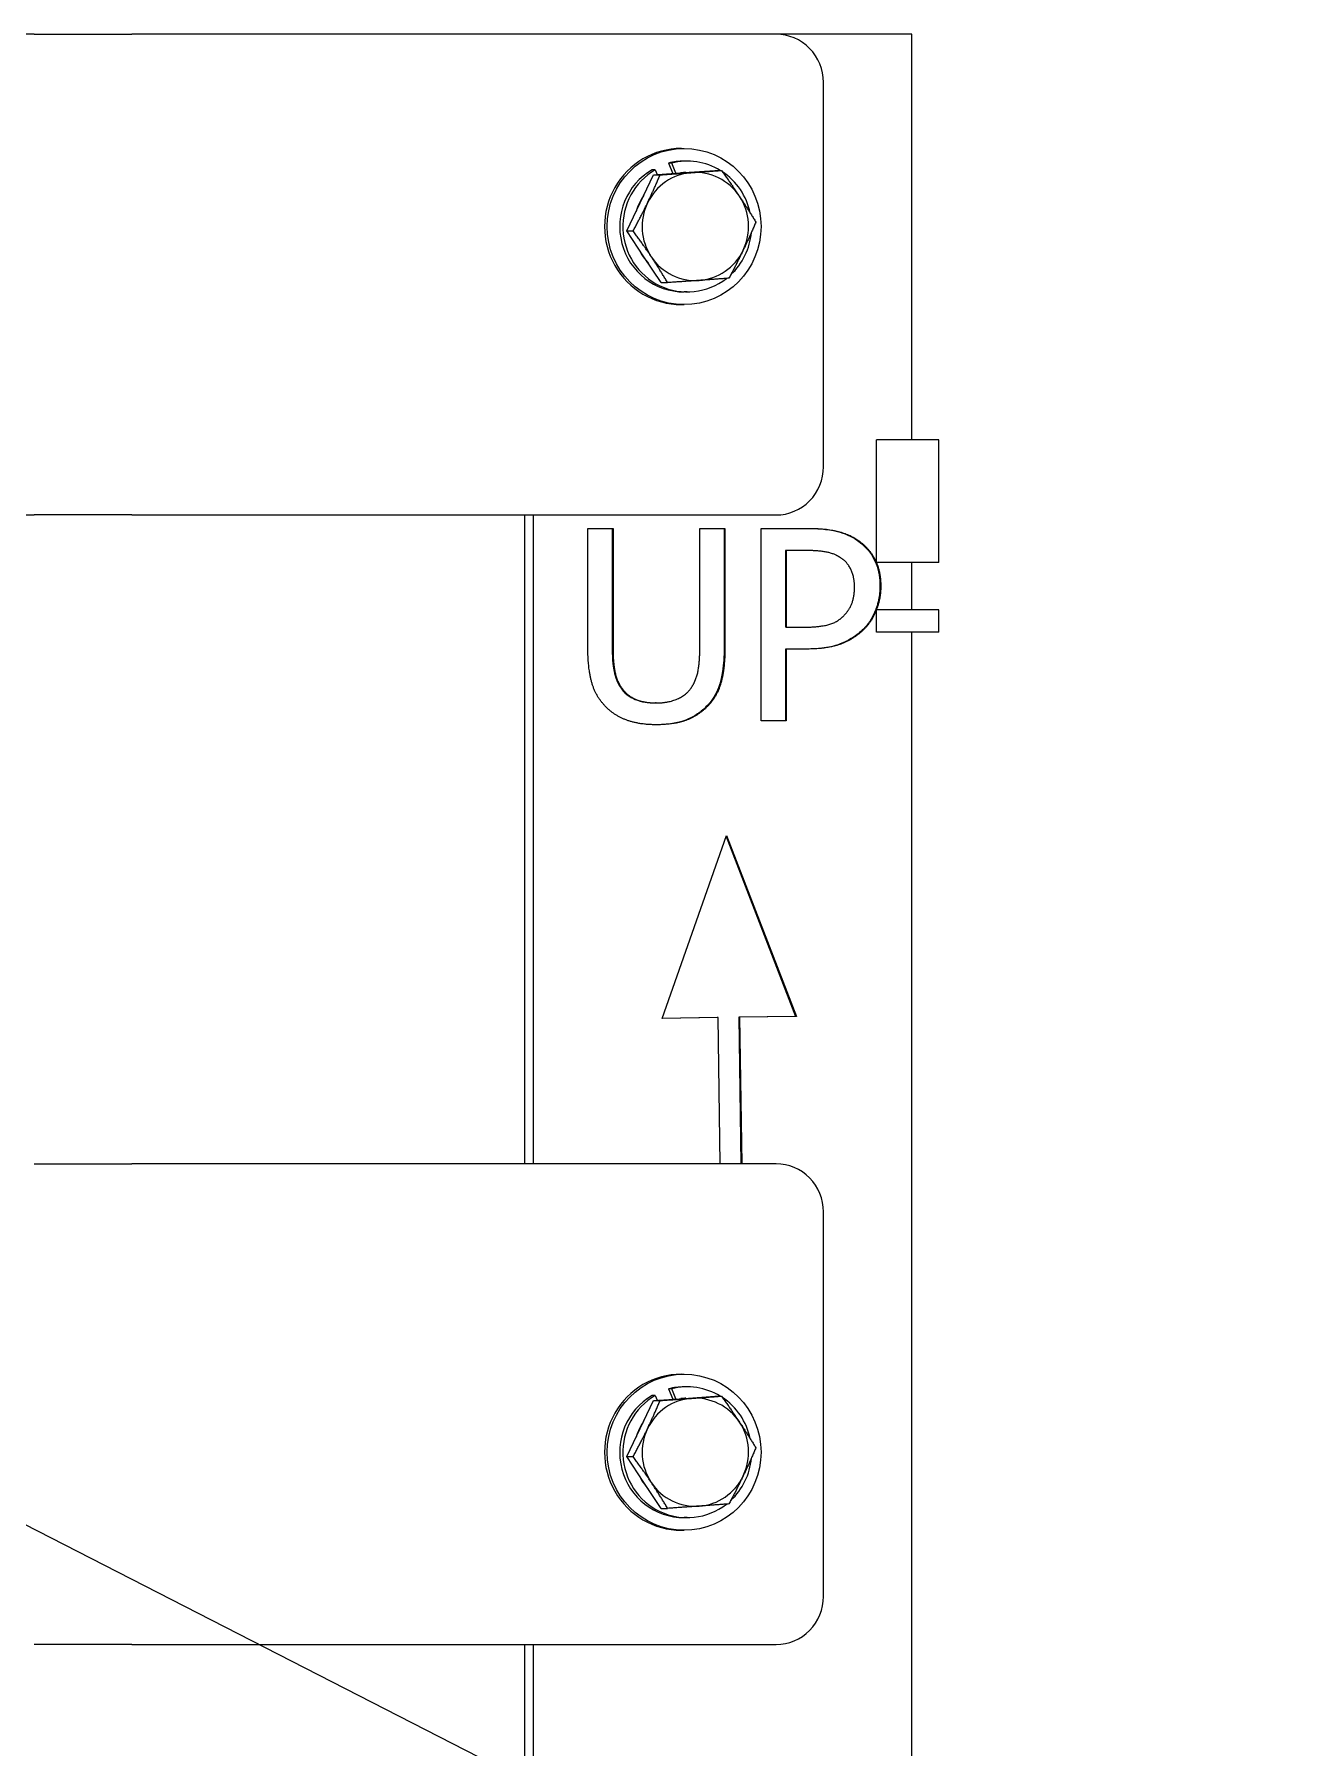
# Model space of a CAD drawing. Header units: inches. Extents: x 14 to 368, y 5 to 236.
# Drawn here: x 176.79 to 183.41, y 97.41 to 106.32 of the extents above; entities that cross this region are included whole.
import ezdxf

# ---------------------------------------------------------------- set-up
doc = ezdxf.new("R2010")
doc.units = ezdxf.units.IN
doc.header["$LTSCALE"] = 11
doc.header["$MEASUREMENT"] = 0
doc.layers.add('Symbol (ANSI)', color=7, linetype='Continuous', lineweight=25)
doc.layers.add('Visible (ANSI)', color=7, linetype='Continuous', lineweight=50)
doc.styles.add('MEMCOR Medium', font='arial.ttf')
doc.dimstyles.new('Default (ANSI)$7', dxfattribs={"dimscale": 11, "dimtxt": 0.15, "dimasz": 0.098425, "dimexe": 0.125, "dimexo": 0.0625, "dimgap": 0.031496, "dimtad": 0, "dimtih": 1, "dimtoh": 1, "dimdec": 4, "dimrnd": 1e-08, "dimzin": 3, "dimdsep": 46, "dimlunit": 5, "dimtxsty": 'MEMCOR Medium', "dimcen": 0.09, "dimdle": 0.393701, "dimclrd": 256, "dimclre": 256, "dimclrt": 256, "dimadec": 0, "dimazin": 1, "dimtfac": 0.8, "dimtofl": 0, "dimtmove": 0, "dimatfit": 3, "dimfxl": 1, "dimfrac": 1, "dimtolj": 1, "dimtzin": 4, "dimlwd": -1, "dimlwe": -1, "dimarcsym": 0})

msp = doc.modelspace()

# ---------------------------------------------------------------- linework, layer by layer
at = {"layer": 'Visible (ANSI)', "linetype": 'Continuous', "lineweight": 18}
for p, q in [((176.787702, 106.32051), (176.53012, 106.32051)), ((176.787702, 106.32051), (177.294527, 106.32051)), ((180.6447, 106.32051), (177.294527, 106.32051)), ((181.350747, 106.32051), (180.6447, 106.32051)), ((181.350747, 104.21051), (181.350747, 106.32051)), ((180.890902, 104.07051), (180.890902, 106.07051)), ((180.152296, 105.72651), (180.166188, 105.72651)), ((180.015927, 105.615446), (179.999604, 105.615446)), ((180.015927, 105.615446), (180.025745, 105.590632)), ((180.085502, 105.650491), (180.106879, 105.596465)), ((180.101824, 105.650491), (180.085502, 105.650491)), ((180.122751, 105.597605), (180.101824, 105.650491)), ((180.182511, 105.66051), (180.166188, 105.66051)), ((180.167311, 105.600809), (180.326683, 105.612265)), ((180.326683, 105.612265), (180.36018, 105.612265)), ((179.938024, 105.443475), (180.007939, 105.589352)), ((180.007939, 105.589352), (180.167311, 105.600809)), ((180.007939, 105.589352), (180.041436, 105.589352)), ((179.868109, 105.297597), (179.938024, 105.443475)), ((179.868109, 105.297597), (179.901606, 105.297597)), ((179.957566, 105.163176), (179.868109, 105.297597)), ((180.047023, 105.028755), (179.957566, 105.163176)), ((180.047023, 105.028755), (180.08052, 105.028755)), ((180.152296, 104.91451), (180.166188, 104.91451)), ((180.182511, 104.98051), (180.166188, 104.98051)), ((181.491335, 104.21051), (181.166095, 104.21051)), ((181.166095, 103.572911), (181.166095, 104.21051)), ((181.491335, 103.572911), (181.491335, 104.21051)), ((176.568298, 103.82051), (176.787702, 103.82051)), ((177.294527, 103.82051), (176.787702, 103.82051)), ((177.294527, 103.82051), (180.6447, 103.82051)), ((179.337719, 100.44551), (179.337719, 103.82051)), ((179.381131, 103.82051), (179.381131, 100.44551)), ((179.665878, 103.126353), (179.665878, 103.75034)), ((179.665878, 103.75034), (179.79676, 103.75034)), ((179.792418, 103.75034), (179.792418, 103.126353)), ((179.79676, 103.75034), (179.79676, 103.126353)), ((180.247664, 103.123112), (180.247664, 103.75034)), ((180.247664, 103.75034), (180.378546, 103.75034)), ((180.374205, 103.75034), (180.374205, 103.126353)), ((180.378546, 103.75034), (180.378546, 103.126353)), ((180.566091, 102.75034), (180.566091, 103.75034)), ((180.566091, 103.75034), (180.81349, 103.75034)), ((180.696973, 103.635268), (180.692632, 103.635268)), ((180.692632, 103.635268), (180.692632, 103.236564)), ((180.696973, 103.635268), (180.696973, 103.236564)), ((180.805509, 103.635268), (180.696973, 103.635268)), ((181.491335, 103.572911), (181.166095, 103.572911)), ((181.350747, 103.326378), (181.350747, 103.572911)), ((181.491335, 103.326378), (181.166095, 103.326378)), ((181.166095, 103.21051), (181.166095, 103.326378)), ((181.491335, 103.21051), (181.491335, 103.326378)), ((180.696973, 103.236564), (180.692632, 103.236564)), ((180.696973, 103.236564), (180.786356, 103.236564)), ((181.491335, 103.21051), (181.166095, 103.21051)), ((181.350747, 95.33051), (181.350747, 103.21051)), ((180.696973, 103.123112), (180.692632, 103.123112)), ((180.692632, 103.123112), (180.692632, 102.75034)), ((180.807903, 103.123112), (180.696973, 103.123112)), ((180.696973, 103.123112), (180.696973, 102.75034)), ((180.021813, 102.842723), (180.017472, 102.842723)), ((180.696973, 102.75034), (180.566091, 102.75034)), ((180.051381, 101.200967), (180.386503, 102.153171)), ((180.384435, 102.147293), (180.746006, 101.212243)), ((180.386503, 102.153171), (180.750347, 101.212243)), ((180.343054, 101.206468), (180.051381, 101.200967)), ((180.338713, 101.206468), (180.05141, 101.20105)), ((180.343054, 101.206468), (180.338713, 101.206468)), ((180.353084, 100.44551), (180.343054, 101.206468)), ((180.746006, 101.212243), (180.450282, 101.20805)), ((180.450282, 101.20805), (180.461641, 100.44551)), ((180.454623, 101.20805), (180.450282, 101.20805)), ((180.750347, 101.212243), (180.454623, 101.20805)), ((180.454623, 101.20805), (180.465982, 100.44551)), ((180.750347, 101.212243), (180.746006, 101.212243)), ((176.787702, 100.44551), (177.294527, 100.44551)), ((180.6447, 100.44551), (177.294527, 100.44551)), ((180.890902, 98.19551), (180.890902, 100.19551)), ((180.152296, 99.35151), (180.166188, 99.35151)), ((180.182511, 99.28551), (180.166188, 99.28551)), ((179.938024, 99.068475), (180.007939, 99.214352)), ((180.015927, 99.240446), (179.999604, 99.240446)), ((180.007939, 99.214352), (180.167311, 99.225809)), ((180.007939, 99.214352), (180.041436, 99.214352)), ((180.015927, 99.240446), (180.025745, 99.215632)), ((180.085502, 99.275491), (180.106879, 99.221465)), ((180.101824, 99.275491), (180.085502, 99.275491)), ((180.122751, 99.222605), (180.101824, 99.275491)), ((180.167311, 99.225809), (180.326683, 99.237265)), ((180.326683, 99.237265), (180.36018, 99.237265)), ((179.868109, 98.922597), (179.938024, 99.068475)), ((179.868109, 98.922597), (179.901606, 98.922597)), ((179.957566, 98.788176), (179.868109, 98.922597)), ((180.047023, 98.653755), (179.957566, 98.788176)), ((180.047023, 98.653755), (180.08052, 98.653755)), ((180.182511, 98.60551), (180.166188, 98.60551)), ((180.152296, 98.53951), (180.166188, 98.53951)), ((177.294527, 97.94551), (176.787702, 97.94551)), ((177.294527, 97.94551), (180.6447, 97.94551)), ((179.337719, 95.32051), (179.337719, 97.94551)), ((179.381131, 97.94551), (179.381131, 95.32051))]:
    msp.add_line(p, q, dxfattribs=at)
msp.add_circle((190.518842, 89.57051), 9.5, dxfattribs=at)
for centre, major_axis, start_param, end_param in [((180.6447, 106.07051), (0, 0.25), 4.71238898, 6.28318531), ((180.152296, 105.32051), (0, -0.406), 3.14159265, 6.28318531), ((180.166188, 105.32051), (0, -0.34), 3.66232082, 6.28318531), ((180.182511, 105.32051), (0, -0.34), 3.66232082, 6.93726265), ((180.166188, 105.32051), (0, 0.34), 0, 0.24336941), ((180.182511, 105.32051), (0, 0.34), 5.74395267, 6.52655472), ((180.224708, 105.32051), (0, 0.281), 5.30666317, 6.35386072), ((180.182511, 105.32051), (0, -0.34), 1.77835293, 2.56499154), ((180.224708, 105.32051), (0, 0.281), 0.07067541, 1.11787296), ((180.182511, 105.32051), (0, 0.281), 0.02359732, 0.11775351), ((180.182511, 105.32051), (0, 0.281), 0.94969904, 1.28604688), ((180.224708, 105.32051), (0, -0.281), 4.25946562, 5.30666317), ((180.224708, 105.32051), (0, 0.281), 4.25946562, 5.30666317), ((180.182511, 105.32051), (0, -0.34), 0.74346934, 1.48072102), ((180.182511, 105.32051), (0, 0.281), 2.00365037, 2.32649066), ((180.224708, 105.32051), (0, -0.281), 5.30666317, 6.35386072), ((180.224708, 105.32051), (0, -0.281), 0.07067541, 1.11787296), ((180.6447, 104.07051), (0, -0.25), 0, 1.57079633), ((180.6447, 100.19551), (0, 0.25), 4.71238898, 6.28318531), ((180.152296, 98.94551), (0, -0.406), 3.14159265, 6.28318531), ((180.166188, 98.94551), (0, 0.34), 0, 0.24336941), ((180.182511, 98.94551), (0, 0.34), 5.74395267, 6.52655472), ((180.166188, 98.94551), (0, -0.34), 3.66232082, 6.28318531), ((180.182511, 98.94551), (0, -0.34), 3.66232082, 6.93726265), ((180.224708, 98.94551), (0, 0.281), 0.07067541, 1.11787296), ((180.182511, 98.94551), (0, 0.281), 0.02359732, 0.11775351), ((180.224708, 98.94551), (0, 0.281), 5.30666317, 6.35386072), ((180.182511, 98.94551), (0, -0.34), 1.77835293, 2.56499154), ((180.182511, 98.94551), (0, 0.281), 0.94969904, 1.28604688), ((180.224708, 98.94551), (0, 0.281), 4.25946562, 5.30666317), ((180.224708, 98.94551), (0, -0.281), 4.25946562, 5.30666317), ((180.182511, 98.94551), (0, -0.34), 0.74346934, 1.48072102), ((180.182511, 98.94551), (0, 0.281), 2.00365037, 2.32649066), ((180.224708, 98.94551), (0, -0.281), 5.30666317, 6.35386072), ((180.224708, 98.94551), (0, -0.281), 0.07067541, 1.11787296), ((180.6447, 98.19551), (0, -0.25), 0, 1.57079633)]:
    msp.add_ellipse(centre, major_axis=major_axis, ratio=0.98480775, start_param=start_param, end_param=end_param, dxfattribs=at)
for centre in [(180.166188, 105.32051), (180.166188, 98.94551)]:
    msp.add_ellipse(centre, major_axis=(0, 0.406), ratio=0.98480775, dxfattribs=at)
for points in [[(180.205166, 105.600809), (180.279131, 105.606126), (180.36018, 105.612265)], [(180.36018, 105.612265), (180.412478, 105.540229), (180.453995, 105.477844)], [(179.975879, 105.443475), (180.008327, 105.511177), (180.041436, 105.589352)], [(180.041436, 105.589352), (180.131202, 105.595492), (180.205166, 105.600809)], [(179.901606, 105.297597), (179.943432, 105.375773), (179.975879, 105.443475)], [(180.453995, 105.477844), (180.495512, 105.415459), (180.539094, 105.343423)], [(180.539094, 105.343423), (180.505984, 105.265248), (180.473537, 105.197546)], [(179.995421, 105.163176), (179.953904, 105.225561), (179.901606, 105.297597)], [(180.08052, 105.028755), (180.036938, 105.100791), (179.995421, 105.163176)], [(180.473537, 105.197546), (180.441089, 105.129844), (180.399264, 105.051668)], [(180.24425, 105.040212), (180.170285, 105.034895), (180.08052, 105.028755)], [(180.399264, 105.051668), (180.318215, 105.045529), (180.24425, 105.040212)], [(179.975879, 99.068475), (180.008327, 99.136177), (180.041436, 99.214352)], [(180.041436, 99.214352), (180.131202, 99.220492), (180.205166, 99.225809)], [(180.205166, 99.225809), (180.279131, 99.231126), (180.36018, 99.237265)], [(180.36018, 99.237265), (180.412478, 99.165229), (180.453995, 99.102844)], [(180.453995, 99.102844), (180.495512, 99.040459), (180.539094, 98.968423)], [(179.901606, 98.922597), (179.943432, 99.000773), (179.975879, 99.068475)], [(179.995421, 98.788176), (179.953904, 98.850561), (179.901606, 98.922597)], [(180.539094, 98.968423), (180.505984, 98.890248), (180.473537, 98.822546)], [(180.08052, 98.653755), (180.036938, 98.725791), (179.995421, 98.788176)], [(180.473537, 98.822546), (180.441089, 98.754844), (180.399264, 98.676668)], [(180.24425, 98.665212), (180.170285, 98.659895), (180.08052, 98.653755)], [(180.399264, 98.676668), (180.318215, 98.670529), (180.24425, 98.665212)]]:
    msp.add_rational_spline(points, [1, 1.0379548493, 1], degree=2, dxfattribs=at)
for points, knots in [([(180.809149, 103.75034), (180.84891, 103.75034), (180.909513, 103.748108), (181.000511, 103.725173), (181.035469, 103.710136), (181.066922, 103.687942)], [-0.725506634, -0.725506634, -0.725506634, -0.725506634, -0.296366495, -0.296366495, 0, 0, 0, 0]), ([(181.066922, 103.687942), (181.088505, 103.673014), (181.107733, 103.655426), (181.137459, 103.618597), (181.152771, 103.596037), (181.178841, 103.529608), (181.184237, 103.489016), (181.184237, 103.448882)], [-0.844477071, -0.844477071, -0.844477071, -0.844477071, -0.544529725, -0.544529725, -0.305823756, -0.305823756, 0, 0, 0, 0]), ([(181.184237, 103.448882), (181.184237, 103.425199), (181.181961, 103.401728), (181.171045, 103.34908), (181.162264, 103.326666), (181.141812, 103.280304), (181.122789, 103.251471), (181.098047, 103.22684)], [-0.48070155, -0.48070155, -0.48070155, -0.48070155, -0.387114958, -0.387114958, -0.268097881, -0.268097881, 0, 0, 0, 0]), ([(181.098047, 103.22684), (181.081087, 103.209887), (181.062576, 103.194913), (181.022103, 103.168835), (181.000531, 103.158069), (180.953202, 103.140012), (180.901022, 103.123112), (180.803562, 103.123112)], [-2.12199044, -2.12199044, -2.12199044, -2.12199044, -1.44284282, -1.44284282, -0.75409962, -0.75409962, 0, 0, 0, 0]), ([(179.792418, 103.126353), (179.792418, 103.060695), (179.798151, 103.024737), (179.807738, 102.976918), (179.818481, 102.949564), (179.834716, 102.924571)], [-0.371862003, -0.371862003, -0.371862003, -0.371862003, -0.228145318, -0.228145318, 0, 0, 0, 0]), ([(180.374205, 103.126353), (180.374205, 103.086406), (180.371933, 103.04527), (180.357702, 102.952825), (180.34568, 102.922106), (180.325743, 102.875726), (180.305797, 102.846624), (180.280034, 102.821653)], [-0.467674705, -0.467674705, -0.467674705, -0.467674705, -0.385613275, -0.385613275, -0.275578199, -0.275578199, 0, 0, 0, 0]), ([(179.834716, 102.924571), (179.843924, 102.910404), (179.854974, 102.897925), (179.884051, 102.874002), (179.900059, 102.86599), (179.944891, 102.847299), (179.981911, 102.842723), (180.017472, 102.842723)], [-0.454531198, -0.454531198, -0.454531198, -0.454531198, -0.37440362, -0.37440362, -0.275150152, -0.275150152, 0, 0, 0, 0]), ([(180.280034, 102.821653), (180.264517, 102.806164), (180.247586, 102.792476), (180.210714, 102.768973), (180.191196, 102.759432), (180.145333, 102.742715), (180.098944, 102.729518), (180.0197, 102.729274)], [-1.62181416, -1.62181416, -1.62181416, -1.62181416, -1.12295259, -1.12295259, -0.62367983, -0.62367983, -0.00576983, -0.00576983, -0.00576983, -0.00576983])]:
    msp.add_open_spline(points, degree=3, knots=knots, dxfattribs=at)
for points in [[(180.81349, 103.75034), (180.901277, 103.75034), (181.024178, 103.721167), (181.071264, 103.687942)], [(181.071264, 103.687942), (181.12633, 103.649854), (181.188579, 103.53235), (181.188579, 103.448882)], [(180.981083, 103.59718), (180.949958, 103.61825), (180.86696, 103.635268), (180.805509, 103.635268)], [(181.05211, 103.44483), (181.05211, 103.496694), (181.016996, 103.572869), (180.981083, 103.59718)], [(180.996246, 103.296532), (181.025774, 103.326516), (181.05211, 103.397018), (181.05211, 103.44483)], [(181.188579, 103.448882), (181.188579, 103.384052), (181.143089, 103.267358), (181.102388, 103.22684)], [(180.786356, 103.236564), (180.866162, 103.236564), (180.964323, 103.262496), (180.996246, 103.296532)], [(181.102388, 103.22684), (181.051312, 103.175786), (180.913248, 103.123112), (180.807903, 103.123112)], [(179.760049, 102.821653), (179.708175, 102.873517), (179.665878, 103.019384), (179.665878, 103.126353)], [(179.79676, 103.126353), (179.79676, 103.056661), (179.814317, 102.962658), (179.839057, 102.924571)], [(180.205367, 102.924571), (180.230107, 102.962658), (180.247664, 103.055851), (180.247664, 103.123112)], [(180.378546, 103.126353), (180.378546, 103.021815), (180.337047, 102.872707), (180.284375, 102.821653)], [(179.839057, 102.924571), (179.865393, 102.884052), (179.956372, 102.842723), (180.021813, 102.842723)], [(180.021813, 102.842723), (180.083264, 102.842723), (180.179031, 102.884052), (180.205367, 102.924571)], [(180.021813, 102.729271), (179.934824, 102.729271), (179.805538, 102.775462), (179.760049, 102.821653)], [(180.284375, 102.821653), (180.23729, 102.774652), (180.112792, 102.729271), (180.021813, 102.729271)]]:
    msp.add_open_spline(points, degree=2, dxfattribs=at)

# ---------------------------------------------------------------- leaders
at = {"layer": 'Symbol (ANSI)', "annotation_type": 0, "has_hookline": 1, "hookline_direction": 1, "text_width": 39.391782}
msp.add_leader([(189.125237, 92.227174), (170.026398, 102.00549), (168.943721, 102.00549)], dimstyle='Default (ANSI)$7', override={"dimtad": 0}, dxfattribs=at)

doc.saveas('drawing.dxf')
